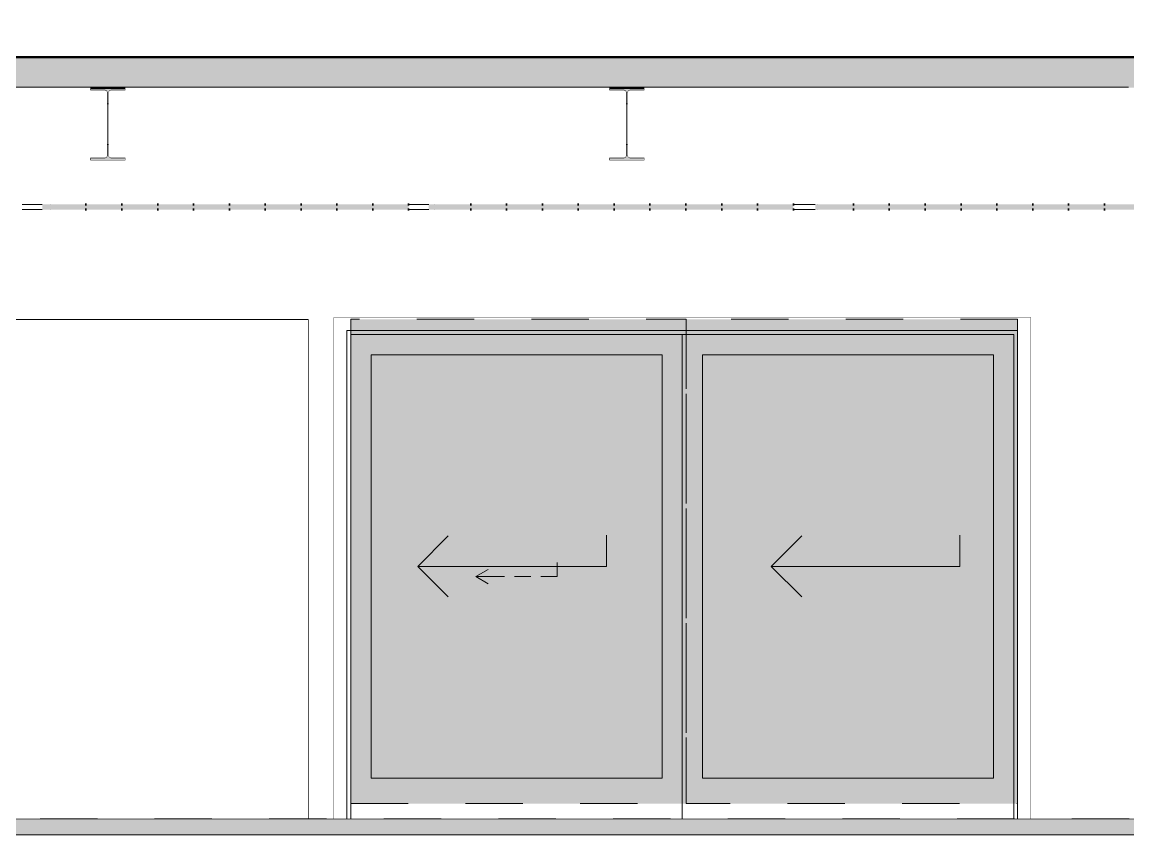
# Model space of a CAD drawing. Header units: millimetres. Extents: x -46169 to 228156, y -86316 to 18123.
# Drawn here: x 111793 to 117237, y -81190 to -77188 of the extents above; entities that cross this region are included whole.
import ezdxf

# ---------------------------------------------------------------- set-up
doc = ezdxf.new("R2010")
doc.units = ezdxf.units.MM
doc.header["$MEASUREMENT"] = 0
for name, pattern in [('Dashed', [2822.222233, 1411.111116, -1411.111116]), ('Dense Dotted', [176.388884, 0, -176.388884]), ('Wipeout_Contour', [1000, 0, -1000])]:
    doc.linetypes.add(name, pattern=pattern)
for name, color, linetype, lineweight, true_color in [('0_Pen_No__105', 7, 'Continuous', 15, 0xa6a6a6), ('A-230-M_FLOOR.IFC Import_Pen_No__109', 7, 'Continuous', 15, 0xa6a6a6), ('A-230-M_FLOOR.IFC Import_Pen_No__29', 7, 'Continuous', 50, 0x2a2a2a), ('A-35-M_FFE_Sanitary_Pen_No__230', 7, 'Continuous', 13, 0xfffc00), ('New_A-20-M_Ceiling_Pen_No__102', 7, 'Continuous', 15, 0xcccccc), ('New_A-20-M_Ceiling_Pen_No__29', 7, 'Continuous', 50, 0x2a2a2a), ('New_A-20-M_Ceiling_Pen_No__81', 7, 'Continuous', 20, 0x6a6a6a), ('New_A-20-M_Floor_Slab_Pen_No__109', 7, 'Continuous', 15, 0xa6a6a6), ('New_A-20-M_Floor_Slab_Pen_No__162', 7, 'Continuous', 0, 0xe47200)]:
    doc.layers.add(name, color=color, linetype=linetype, lineweight=lineweight, true_color=true_color)
for name, color, linetype in [('A-230-M_FLOOR.IFC Import', 7, 'Continuous'), ('A-25-M_Wall_Int', 7, 'Continuous'), ('A-95-P_Drawing', 7, 'Continuous'), ('New_A-20-M_Ceiling', 7, 'Continuous'), ('New_A-20-M_Floor_Slab', 7, 'Continuous'), ('New_A-25-M_Wall_Int', 7, 'Continuous'), ('New_ArchiCAD Doors', 7, 'Continuous'), ('S-280-M_STRUCT_FRAME.IFC Import', 7, 'Continuous')]:
    doc.layers.add(name, color=color, linetype=linetype)
for name, color, linetype, lineweight in [('A-25-M_Wall_Int_Pen_No__87', 8, 'Continuous', 20), ('A-35-M_FFE_Sanitary_Pen_No__191', 7, 'Continuous', 5), ('A-95-P_Drawing_Pen_No__1', 7, 'Continuous', 13), ('New_A-20-M_Floor_Slab_Pen_No__1', 7, 'Continuous', 13), ('New_ArchiCAD Doors_Pen_No__3', 7, 'Continuous', 18), ('S-280-M_STRUCT_FRAME.IFC Import_Pen_No__1', 7, 'Continuous', 13), ('S-280-M_STRUCT_FRAME.IFC Import_Pen_No__160', 5, 'Continuous', 200), ('S-280-M_STRUCT_FRAME.IFC Import_Pen_No__90', 8, 'Continuous', 20)]:
    doc.layers.add(name, color=color, linetype=linetype, lineweight=lineweight)
pattern_1 = [(0, (104446.8, -81110.96), (0, 779.423), [48.75, -401.25]), (0, (104671.8, -80721.25), (0, 779.423), [48.75, -401.25]), (60, (104446.8, -81110.96), (-675, 389.711), [48.75, -401.25]), (60, (104896.8, -81110.96), (-675, 389.711), [48.75, -401.25]), (120, (104495.5, -81110.96), (675, 389.711), [48.75, -401.25]), (120, (104945.5, -81110.96), (675, 389.711), [48.75, -401.25]), (0, (104446.78, -81035.96), (0, 150), [0, -150, 0, -225]), (45, (104521.78, -81035.96), (-106.066, 106.066), [0, -112.5, 0, -187.5])]

# ---------------------------------------------------------------- blocks, each defined once
blk = doc.blocks.new('Section Elem_13_1', base_point=(104446.8, -81111))
at = {"color": 254, "linetype": 'Wipeout_Contour', "lineweight": 0, "ltscale": 557440.241387}
blk.add_wipeout([(105107.6, -77361), (126599.8, -77361), (126599.8, -77086), (105107.6, -77086)], dxfattribs=at).dxf.layer = 'New_A-20-M_Floor_Slab'
blk = doc.blocks.new('Section Elem_146_1', base_point=(104446.8, -81111))
at = {"color": 254, "linetype": 'Wipeout_Contour', "lineweight": 0, "ltscale": 566330.431797}
blk.add_wipeout([(126599.8, -81190), (126599.8, -81111), (105107.6, -81111), (105107.6, -81190)], dxfattribs=at).dxf.layer = 'New_A-20-M_Floor_Slab'
at = {"layer": 'New_A-20-M_Floor_Slab_Pen_No__109', "linetype": 'Continuous'}
h = blk.add_hatch(dxfattribs=at)
h.set_pattern_fill('Lightweight_Concrete_0001', color=256, style=0, pattern_type=2)
h.set_pattern_definition(pattern_1)
h.paths.add_polyline_path([(126599.8, -81190), (126599.8, -81111), (105107.6, -81111), (105107.6, -81190)])
at = {"layer": 'New_A-20-M_Floor_Slab_Pen_No__162', "linetype": 'Continuous'}
blk.add_hatch(color=256, dxfattribs=at).paths.add_polyline_path([(126599.8, -81190.5), (126599.8, -81190), (105107.6, -81190), (105107.6, -81190.5)])
at = {"layer": 'New_A-20-M_Floor_Slab_Pen_No__1', "linetype": 'Continuous', "flags": 128}
for points in [[(177172.4, -81111), (160483.1, -81111), (138338.7, -81111), (126599.8, -81111), (105107.6, -81111)], [(181470.3, -81190), (160483.1, -81190), (138338.7, -81190), (126599.8, -81190), (105107.6, -81190)]]:
    blk.add_lwpolyline(points, dxfattribs=at)
blk = doc.blocks.new('Section Elem_356_1', base_point=(104446.8, -81111))
at = {"layer": 'S-280-M_STRUCT_FRAME.IFC Import_Pen_No__1', "linetype": 'Continuous'}
for p, q in [((114684.5, -77511), (114684.5, -77524)), ((114856.7, -77511), (114856.7, -77524)), ((114684.5, -77856), (114684.5, -77869)), ((114856.7, -77869), (114684.5, -77869)), ((114856.7, -77856), (114856.7, -77869))]:
    blk.add_line(p, q, dxfattribs=at)
at = {"layer": 'S-280-M_STRUCT_FRAME.IFC Import_Pen_No__1', "linetype": 'Continuous', "flags": 128}
for points in [[(114763.6, -77526.9), (114756.4, -77524), (114684.5, -77524)], [(114856.7, -77524), (114784.9, -77524), (114777.7, -77526.9)], [(114763.6, -77853), (114756.4, -77856), (114684.5, -77856)], [(114777.7, -77853), (114784.9, -77856), (114856.7, -77856)]]:
    blk.add_lwpolyline(points, dxfattribs=at)
at = {"color": 254, "linetype": 'Wipeout_Contour', "lineweight": 0, "ltscale": 554374.423492}
blk.add_wipeout([(114766.6, -77591), (114766.6, -77791), (114774.7, -77791), (114774.7, -77591)], dxfattribs=at).dxf.layer = 'S-280-M_STRUCT_FRAME.IFC Import'
at = {"layer": 'S-280-M_STRUCT_FRAME.IFC Import_Pen_No__160', "linetype": 'Continuous', "lineweight": 0, "true_color": 0x00007f}
for points in [[(114856.7, -77511), (114684.5, -77511), (114684.5, -77524), (114756.4, -77524), (114763.6, -77526.9), (114766.6, -77534.2), (114766.6, -77591), (114774.7, -77591), (114774.7, -77534.2), (114777.7, -77526.9), (114784.9, -77524), (114856.7, -77524)], [(114684.5, -77869), (114856.7, -77869), (114856.7, -77856), (114784.9, -77856), (114777.7, -77853), (114774.7, -77845.8), (114774.7, -77791), (114766.6, -77791), (114766.6, -77845.8), (114763.6, -77853), (114756.4, -77856), (114684.5, -77856)]]:
    blk.add_hatch(color=176, dxfattribs=at).paths.add_polyline_path(points)
at = {"layer": 'S-280-M_STRUCT_FRAME.IFC Import_Pen_No__1', "linetype": 'Continuous'}
for p, q in [((114774.7, -77591), (114766.6, -77591)), ((114774.7, -77791), (114766.6, -77791))]:
    blk.add_line(p, q, dxfattribs=at)
at = {"layer": 'S-280-M_STRUCT_FRAME.IFC Import_Pen_No__1', "linetype": 'Continuous', "flags": 128}
for points in [[(114763.6, -77526.9), (114766.6, -77534.2), (114766.6, -77591)], [(114777.7, -77526.9), (114774.7, -77534.2), (114774.7, -77591)], [(114766.6, -77791), (114766.6, -77845.8), (114763.6, -77853)], [(114774.7, -77791), (114774.7, -77845.8), (114777.7, -77853)]]:
    blk.add_lwpolyline(points, dxfattribs=at)
at = {"layer": 'S-280-M_STRUCT_FRAME.IFC Import_Pen_No__90', "linetype": 'Continuous'}
for p, q in [((114766.6, -77591), (114766.6, -77791)), ((114774.7, -77791), (114774.7, -77591))]:
    blk.add_line(p, q, dxfattribs=at)
blk = doc.blocks.new('Section Elem_357_1', base_point=(104446.8, -81111))
at = {"layer": 'S-280-M_STRUCT_FRAME.IFC Import_Pen_No__1', "linetype": 'Continuous'}
for p, q in [((112129, -77511), (112129, -77524)), ((112301.2, -77511), (112301.2, -77524)), ((112129, -77856), (112129, -77869)), ((112301.2, -77869), (112129, -77869)), ((112301.2, -77856), (112301.2, -77869))]:
    blk.add_line(p, q, dxfattribs=at)
at = {"layer": 'S-280-M_STRUCT_FRAME.IFC Import_Pen_No__1', "linetype": 'Continuous', "flags": 128}
for points in [[(112208.1, -77526.9), (112200.9, -77524), (112129, -77524)], [(112301.2, -77524), (112229.4, -77524), (112222.2, -77526.9)], [(112208.1, -77853), (112200.9, -77856), (112129, -77856)], [(112222.2, -77853), (112229.4, -77856), (112301.2, -77856)]]:
    blk.add_lwpolyline(points, dxfattribs=at)
at = {"color": 254, "linetype": 'Wipeout_Contour', "lineweight": 0, "ltscale": 545939.59439}
blk.add_wipeout([(112211.1, -77591), (112211.1, -77791), (112219.2, -77791), (112219.2, -77591)], dxfattribs=at).dxf.layer = 'S-280-M_STRUCT_FRAME.IFC Import'
at = {"layer": 'S-280-M_STRUCT_FRAME.IFC Import_Pen_No__160', "linetype": 'Continuous', "lineweight": 0, "true_color": 0x00007f}
for points in [[(112301.2, -77511), (112129, -77511), (112129, -77524), (112200.9, -77524), (112208.1, -77526.9), (112211.1, -77534.2), (112211.1, -77591), (112219.2, -77591), (112219.2, -77534.2), (112222.2, -77526.9), (112229.4, -77524), (112301.2, -77524)], [(112129, -77869), (112301.2, -77869), (112301.2, -77856), (112229.4, -77856), (112222.2, -77853), (112219.2, -77845.8), (112219.2, -77791), (112211.1, -77791), (112211.1, -77845.8), (112208.1, -77853), (112200.9, -77856), (112129, -77856)]]:
    blk.add_hatch(color=176, dxfattribs=at).paths.add_polyline_path(points)
at = {"layer": 'S-280-M_STRUCT_FRAME.IFC Import_Pen_No__1', "linetype": 'Continuous'}
for p, q in [((112219.2, -77591), (112211.1, -77591)), ((112219.2, -77791), (112211.1, -77791))]:
    blk.add_line(p, q, dxfattribs=at)
at = {"layer": 'S-280-M_STRUCT_FRAME.IFC Import_Pen_No__1', "linetype": 'Continuous', "flags": 128}
for points in [[(112208.1, -77526.9), (112211.1, -77534.2), (112211.1, -77591)], [(112222.2, -77526.9), (112219.2, -77534.2), (112219.2, -77591)], [(112211.1, -77791), (112211.1, -77845.8), (112208.1, -77853)], [(112219.2, -77791), (112219.2, -77845.8), (112222.2, -77853)]]:
    blk.add_lwpolyline(points, dxfattribs=at)
at = {"layer": 'S-280-M_STRUCT_FRAME.IFC Import_Pen_No__90', "linetype": 'Continuous'}
for p, q in [((112211.1, -77591), (112211.1, -77791)), ((112219.2, -77791), (112219.2, -77591))]:
    blk.add_line(p, q, dxfattribs=at)
blk = doc.blocks.new('Section Elem_370_1', base_point=(104446.8, -81111))
at = {"color": 254, "linetype": 'Wipeout_Contour', "lineweight": 0, "ltscale": 565297.543378}
blk.add_wipeout([(109659.6, -77511), (126599.8, -77511), (126599.8, -77361), (109659.6, -77361)], dxfattribs=at).dxf.layer = 'A-230-M_FLOOR.IFC Import'
at = {"layer": 'A-230-M_FLOOR.IFC Import_Pen_No__109', "linetype": 'Continuous'}
h = blk.add_hatch(dxfattribs=at)
h.set_pattern_fill('Lightweight_Concrete_0001', color=256, style=0, pattern_type=2)
h.set_pattern_definition(pattern_1)
h.paths.add_polyline_path([(109659.6, -77511), (126599.8, -77511), (126599.8, -77361), (109659.6, -77361)])
at = {"layer": 'A-230-M_FLOOR.IFC Import_Pen_No__29', "linetype": 'Continuous'}
for p, q in [((112129, -77511), (109742.2, -77511)), ((112301.2, -77511), (112129, -77511)), ((114684.5, -77511), (112301.2, -77511)), ((114856.7, -77511), (114684.5, -77511)), ((117240, -77511), (114856.7, -77511))]:
    blk.add_line(p, q, dxfattribs=at)
at = {"layer": 'A-230-M_FLOOR.IFC Import_Pen_No__29', "linetype": 'Continuous', "flags": 128}
blk.add_lwpolyline([(138048.7, -77361), (126599.8, -77361), (109659.6, -77361)], dxfattribs=at)
blk = doc.blocks.new('Section Elem_530_1', base_point=(104446.8, -81111))
at = {"color": 254, "linetype": 'Wipeout_Contour', "lineweight": 0, "ltscale": 554748.443549}
blk.add_wipeout([(113326.2, -78641), (113326.2, -81111), (113392.2, -81111), (113392.2, -78707)], dxfattribs=at).dxf.layer = 'New_ArchiCAD Doors'
at = {"color": 254, "linetype": 'Wipeout_Contour', "lineweight": 0, "ltscale": 565813.62342}
blk.add_wipeout([(116694.2, -81111), (116760.2, -81111), (116760.2, -78641), (116694.2, -78707)], dxfattribs=at).dxf.layer = 'New_ArchiCAD Doors'
at = {"color": 254, "linetype": 'Wipeout_Contour', "lineweight": 0, "ltscale": 560373.561441}
blk.add_wipeout([(115043.2, -80911), (115143.2, -80911), (115143.2, -78826), (115043.2, -78826)], dxfattribs=at).dxf.layer = 'New_ArchiCAD Doors'
at = {"color": 254, "linetype": 'Wipeout_Contour', "lineweight": 0, "ltscale": 557500.751389}
blk.add_wipeout([(116760.2, -78641), (113326.2, -78641), (113392.2, -78707), (116694.2, -78707)], dxfattribs=at).dxf.layer = 'New_ArchiCAD Doors'
at = {"layer": 'New_ArchiCAD Doors_Pen_No__3', "linetype": 'Continuous'}
for p, q in [((113326.2, -81111), (113326.2, -78641)), ((113326.2, -78641), (116760.2, -78641)), ((116760.2, -78641), (116760.2, -81111))]:
    blk.add_line(p, q, dxfattribs=at)
at = {"color": 254, "linetype": 'Wipeout_Contour', "lineweight": 0, "ltscale": 554946.686014}
blk.add_wipeout([(113392.2, -81111), (113411.2, -81111), (113411.2, -78726), (113392.2, -78726)], dxfattribs=at).dxf.layer = 'New_ArchiCAD Doors'
at = {"color": 254, "linetype": 'Wipeout_Contour', "lineweight": 0, "ltscale": 565731.465578}
blk.add_wipeout([(116675.2, -81111), (116694.2, -81111), (116694.2, -78726), (116675.2, -78726)], dxfattribs=at).dxf.layer = 'New_ArchiCAD Doors'
at = {"color": 254, "linetype": 'Wipeout_Contour', "lineweight": 0, "ltscale": 836405.474306}
blk.add_wipeout([(113392.2, -78707), (113392.2, -78726), (113411.2, -78726), (116675.2, -78726), (116694.2, -78726), (116694.2, -78707)], dxfattribs=at).dxf.layer = 'New_ArchiCAD Doors'
at = {"color": 254, "linetype": 'Wipeout_Contour', "lineweight": 0, "ltscale": 555022.886906}
blk.add_wipeout([(113411.2, -80911), (113511.2, -80911), (113511.2, -78826), (113411.2, -78826)], dxfattribs=at).dxf.layer = 'New_ArchiCAD Doors'
at = {"color": 254, "linetype": 'Wipeout_Contour', "lineweight": 0, "ltscale": 565418.881455}
blk.add_wipeout([(116675.2, -80911), (116675.2, -78826), (116575.2, -78826), (116575.2, -80911)], dxfattribs=at).dxf.layer = 'New_ArchiCAD Doors'
at = {"color": 254, "linetype": 'Wipeout_Contour', "lineweight": 0, "ltscale": 840682.484654}
blk.add_wipeout([(116675.2, -78726), (115043.2, -78726), (115043.2, -78826), (115143.2, -78826), (116575.2, -78826), (116675.2, -78826)], dxfattribs=at).dxf.layer = 'New_ArchiCAD Doors'
at = {"color": 254, "linetype": 'Wipeout_Contour', "lineweight": 0, "ltscale": 848123.267679}
blk.add_wipeout([(116675.2, -81111), (116675.2, -80911), (116575.2, -80911), (115143.2, -80911), (115043.2, -80911), (115043.2, -81111)], dxfattribs=at).dxf.layer = 'New_ArchiCAD Doors'
at = {"layer": 'New_ArchiCAD Doors_Pen_No__3', "linetype": 'Continuous'}
for p, q in [((116694.2, -81111), (116694.2, -78707)), ((116675.2, -78726), (116675.2, -78826)), ((116675.2, -78826), (116675.2, -80911)), ((116675.2, -80911), (116675.2, -81111))]:
    blk.add_line(p, q, dxfattribs=at)
at = {"color": 254, "linetype": 'Wipeout_Contour', "lineweight": 0, "ltscale": 560044.983381}
blk.add_wipeout([(115043.2, -80911), (115043.2, -78826), (114943.2, -78826), (114943.2, -80911)], dxfattribs=at).dxf.layer = 'New_ArchiCAD Doors'
at = {"color": 254, "linetype": 'Wipeout_Contour', "lineweight": 0, "ltscale": 562895.875199}
blk.add_wipeout([(116575.2, -80911), (116575.2, -78826), (115143.2, -78826), (115143.2, -80911)], dxfattribs=at).dxf.layer = 'New_ArchiCAD Doors'
at = {"layer": 'New_ArchiCAD Doors_Pen_No__3', "linetype": 'Continuous'}
for p, q in [((115143.2, -78826), (115143.2, -80911)), ((116575.2, -78826), (115143.2, -78826)), ((116575.2, -80911), (116575.2, -78826)), ((115143.2, -80911), (116575.2, -80911))]:
    blk.add_line(p, q, dxfattribs=at)
at = {"color": 254, "linetype": 'Wipeout_Contour', "lineweight": 0, "ltscale": 832603.828989}
blk.add_wipeout([(115043.2, -78726), (113411.2, -78726), (113411.2, -78826), (113511.2, -78826), (114943.2, -78826), (115043.2, -78826)], dxfattribs=at).dxf.layer = 'New_ArchiCAD Doors'
at = {"color": 254, "linetype": 'Wipeout_Contour', "lineweight": 0, "ltscale": 840116.167166}
blk.add_wipeout([(115043.2, -81111), (115043.2, -80911), (114943.2, -80911), (113511.2, -80911), (113411.2, -80911), (113411.2, -81111)], dxfattribs=at).dxf.layer = 'New_ArchiCAD Doors'
at = {"layer": 'New_ArchiCAD Doors_Pen_No__3', "linetype": 'Continuous'}
for p, q in [((113392.2, -78707), (113392.2, -81111)), ((116694.2, -78707), (113392.2, -78707)), ((113411.2, -78726), (113411.2, -81111)), ((115043.2, -78726), (113411.2, -78726)), ((115043.2, -78826), (115043.2, -78726)), ((115043.2, -78726), (116675.2, -78726)), ((115043.2, -80911), (115043.2, -78826)), ((115043.2, -81111), (115043.2, -80911))]:
    blk.add_line(p, q, dxfattribs=at)
at = {"color": 254, "linetype": 'Wipeout_Contour', "lineweight": 0, "ltscale": 557533.578744}
blk.add_wipeout([(114943.2, -80911), (114943.2, -78826), (113511.2, -78826), (113511.2, -80911)], dxfattribs=at).dxf.layer = 'New_ArchiCAD Doors'
at = {"layer": 'New_ArchiCAD Doors_Pen_No__3', "linetype": 'Continuous'}
for p, q in [((113511.2, -78826), (113511.2, -80911)), ((114943.2, -78826), (113511.2, -78826)), ((114943.2, -80911), (114943.2, -78826)), ((114427.2, -79918.5), (114427.2, -79848.5)), ((114027.2, -79918.5), (114087.9, -79883.5)), ((114107.2, -79918.5), (114027.2, -79918.5)), ((114027.2, -79918.5), (114087.9, -79953.5)), ((114167.2, -79918.5), (114107.2, -79918.5)), ((114297.2, -79918.5), (114217.2, -79918.5)), ((114427.2, -79918.5), (114347.2, -79918.5)), ((113511.2, -80911), (114943.2, -80911))]:
    blk.add_line(p, q, dxfattribs=at)
blk = doc.blocks.new('Section Elem_531_1', base_point=(104446.8, -81111))
at = {"color": 254, "linetype": 'Wipeout_Contour', "lineweight": 0, "ltscale": 1120676.808410549}
blk.add_wipeout([(113215.7, -81111), (113326.2, -81111), (113326.2, -78641), (116760.2, -78641), (116760.2, -81111), (117344.2, -81111), (117344.2, -78111), (113215.7, -78111)], dxfattribs=at).dxf.layer = 'New_A-25-M_Wall_Int'
at = {"color": 254, "linetype": 'Wipeout_Contour', "lineweight": 0, "ltscale": 5571015.331384591}
blk.add_wipeout([(113215.7, -78086), (117344.2, -78086), (117344.2, -77869), (117240, -77869), (117240, -77856), (117311.9, -77856), (117319.1, -77853), (117322.1, -77845.8), (117322.1, -77791), (117322.1, -77591), (117322.1, -77534.2), (117319.1, -77526.9), (117311.9, -77524), (117240, -77524), (117240, -77511), (114856.7, -77511), (114856.7, -77524), (114784.9, -77524), (114777.7, -77526.9), (114774.7, -77534.2), (114774.7, -77591), (114774.7, -77791), (114774.7, -77845.8), (114777.7, -77853), (114784.9, -77856), (114856.7, -77856), (114856.7, -77869), (114684.5, -77869), (114684.5, -77856), (114756.4, -77856), (114763.6, -77853), (114766.6, -77845.8), (114766.6, -77791), (114766.6, -77591), (114766.6, -77534.2), (114763.6, -77526.9), (114756.4, -77524), (114684.5, -77524), (114684.5, -77511), (113215.7, -77511)], dxfattribs=at).dxf.layer = 'New_A-25-M_Wall_Int'
at = {"color": 254, "linetype": 'Wipeout_Contour', "lineweight": 0, "ltscale": 1407247.202616635}
blk.add_wipeout([(117330.2, -77591), (117330.2, -77791), (117330.2, -77845.8), (117333.2, -77853), (117340.4, -77856), (117344.2, -77856), (117344.2, -77524), (117340.4, -77524), (117333.2, -77526.9), (117330.2, -77534.2)], dxfattribs=at).dxf.layer = 'New_A-25-M_Wall_Int'
blk = doc.blocks.new('Section Elem_532_1', base_point=(104446.8, -81111))
at = {"color": 254, "linetype": 'Wipeout_Contour', "lineweight": 0, "ltscale": 553613.5661}
blk.add_wipeout([(113200.7, -78111), (113200.7, -81111), (113215.7, -81111), (113215.7, -78111)], dxfattribs=at).dxf.layer = 'A-25-M_Wall_Int'
at = {"layer": 'A-25-M_Wall_Int_Pen_No__87', "linetype": 'Continuous'}
blk.add_line((113200.7, -81111), (113200.7, -78653), dxfattribs=at)
at = {"color": 254, "linetype": 'Wipeout_Contour', "lineweight": 0, "ltscale": 549454.19069}
blk.add_wipeout([(113215.7, -77511), (113200.7, -77511), (113200.7, -78086), (113215.7, -78086)], dxfattribs=at).dxf.layer = 'A-25-M_Wall_Int'
blk = doc.blocks.new('Section Elem_533_1', base_point=(104446.8, -81111))
at = {"color": 254, "linetype": 'Wipeout_Contour', "lineweight": 0, "ltscale": 548199.301404}
blk.add_wipeout([(109504.2, -81111), (113200.7, -81111), (113200.7, -78653), (109504.2, -78653)], dxfattribs=at).dxf.layer = 'A-25-M_Wall_Int'
blk = doc.blocks.new('Section Elem_537_1', base_point=(104446.8, -81111))
at = {"color": 254, "linetype": 'Wipeout_Contour', "lineweight": 0, "ltscale": 681144.291034}
blk.add_wipeout([(109489.2, -78111), (109489.2, -78653), (113200.7, -78653), (113200.7, -78111), (111892.3, -78111)], dxfattribs=at).dxf.layer = 'A-25-M_Wall_Int'
at = {"layer": 'A-25-M_Wall_Int_Pen_No__87', "linetype": 'Continuous'}
blk.add_line((113200.7, -78653), (109504.2, -78653), dxfattribs=at)
at = {"color": 254, "linetype": 'Wipeout_Contour', "lineweight": 0, "ltscale": 7043977.752600767}
blk.add_wipeout([(109489.2, -78086), (113200.7, -78086), (113200.7, -77511), (112301.2, -77511), (112301.2, -77524), (112229.4, -77524), (112222.2, -77526.9), (112219.2, -77534.2), (112219.2, -77591), (112219.2, -77791), (112219.2, -77845.8), (112222.2, -77853), (112229.4, -77856), (112301.2, -77856), (112301.2, -77869), (112129, -77869), (112129, -77856), (112200.9, -77856), (112208.1, -77853), (112211.1, -77845.8), (112211.1, -77791), (112211.1, -77591), (112211.1, -77534.2), (112208.1, -77526.9), (112200.9, -77524), (112129, -77524), (112129, -77511), (109742.2, -77511), (109742.2, -77521.2), (109671.6, -77521.2), (109665.3, -77523.8), (109662.7, -77530.1), (109662.7, -77561), (109662.7, -77761), (109662.7, -77795.7), (109665.3, -77802), (109671.6, -77804.6), (109742.2, -77804.6), (109742.2, -77814.8), (109577.1, -77814.8), (109577.1, -77804.6), (109647.7, -77804.6), (109654, -77802), (109656.6, -77795.7), (109656.6, -77761), (109656.6, -77561), (109656.6, -77530.1), (109654, -77523.8), (109647.7, -77521.2), (109577.1, -77521.2), (109577.1, -77511), (109489.2, -77511)], dxfattribs=at).dxf.layer = 'A-25-M_Wall_Int'
blk = doc.blocks.new('Section Elem_538_1', base_point=(104446.8, -81111))
at = {"color": 254, "linetype": 'Wipeout_Contour', "lineweight": 0, "ltscale": 545646.380562}
blk.add_wipeout([(111792.8, -78111), (111892.3, -78111), (111892.3, -78086), (111792.8, -78086)], dxfattribs=at).dxf.layer = 'New_A-20-M_Ceiling'
at = {"color": 254, "linetype": 'Wipeout_Contour', "lineweight": 0, "ltscale": 551903.96995}
blk.add_wipeout([(113695.6, -78111), (113795.1, -78111), (113795.1, -78086), (113695.6, -78086)], dxfattribs=at).dxf.layer = 'New_A-20-M_Ceiling'
at = {"color": 254, "linetype": 'Wipeout_Contour', "lineweight": 0, "ltscale": 558180.117762}
blk.add_wipeout([(115589.9, -78111), (115697.3, -78111), (115697.3, -78086), (115589.9, -78086)], dxfattribs=at).dxf.layer = 'New_A-20-M_Ceiling'
at = {"layer": 'New_A-20-M_Ceiling_Pen_No__81', "linetype": 'Continuous', "lineweight": 0, "true_color": 0x353535}
for points in [[(113695.6, -78086), (111892.3, -78086), (111892.3, -78111), (113695.6, -78111)], [(113795.1, -78086), (113795.1, -78111), (115589.9, -78111), (115589.9, -78086)], [(115697.3, -78086), (115697.3, -78111), (119768.6, -78111), (119768.6, -78086)]]:
    blk.add_hatch(color=250, dxfattribs=at).paths.add_polyline_path(points)
at = {"layer": 'New_A-20-M_Ceiling_Pen_No__102', "linetype": 'Continuous'}
for p, q in [((111792.8, -78086), (111892.3, -78086)), ((111792.8, -78111), (111892.3, -78111)), ((113695.6, -78086), (113795.1, -78086)), ((113695.6, -78111), (113795.1, -78111)), ((115589.9, -78086), (115697.3, -78086)), ((115589.9, -78111), (115697.3, -78111))]:
    blk.add_line(p, q, dxfattribs=at)
at = {"layer": 'New_A-20-M_Ceiling_Pen_No__29', "linetype": 'Dense Dotted'}
for p, q in [((111892.3, -78086), (111892.3, -78111)), ((113695.6, -78086), (111892.3, -78086)), ((113695.6, -78111), (111892.3, -78111)), ((113695.6, -78086), (113695.6, -78111)), ((113795.1, -78086), (113795.1, -78111)), ((115589.9, -78086), (113795.1, -78086)), ((115589.9, -78111), (113795.1, -78111)), ((115589.9, -78086), (115589.9, -78111)), ((115697.3, -78086), (115697.3, -78111)), ((119768.6, -78086), (115697.3, -78086)), ((119768.6, -78111), (115697.3, -78111))]:
    blk.add_line(p, q, dxfattribs=at)
blk = doc.blocks.new('Line_1_1', base_point=(114669.6, -79868.2))
at = {"layer": 'A-95-P_Drawing_Pen_No__1', "linetype": 'Continuous'}
for p, q in [((113740.5, -79868.2), (113890.5, -79718.2)), ((114669.6, -79868.2), (113740.5, -79868.2)), ((113740.5, -79868.2), (113890.5, -80018.2))]:
    blk.add_line(p, q, dxfattribs=at)
blk = doc.blocks.new('Line_2_1', base_point=(116410, -79868.2))
at = {"layer": 'A-95-P_Drawing_Pen_No__1', "linetype": 'Continuous'}
for p, q in [((115481, -79868.2), (115631, -79718.2)), ((116410, -79868.2), (115481, -79868.2)), ((115481, -79868.2), (115631, -80018.2))]:
    blk.add_line(p, q, dxfattribs=at)
blk = doc.blocks.new('A03 Atrium Longitudinal Section_STORY_MARKER', base_point=(104446.8, -81111))
at = {"layer": '0_Pen_No__105', "linetype": 'Dashed', "ltscale": 0.2}
blk.add_line((105107.6, -81111), (184115, -81111), dxfattribs=at)

msp = doc.modelspace()

# ---------------------------------------------------------------- block references
at = {"layer": 'New_A-20-M_Floor_Slab'}
for name in ['Section Elem_13_1', 'Section Elem_146_1']:
    msp.add_blockref(name, (104446.8, -81111), dxfattribs=at)
at = {"layer": 'S-280-M_STRUCT_FRAME.IFC Import'}
for name in ['Section Elem_357_1', 'Section Elem_356_1']:
    msp.add_blockref(name, (104446.8, -81111), dxfattribs=at)

# ---------------------------------------------------------------- next in the draw order: block references
at = {"layer": 'A-230-M_FLOOR.IFC Import'}
msp.add_blockref('Section Elem_370_1', (104446.8, -81111), dxfattribs=at)
at = {"layer": 'New_ArchiCAD Doors'}
msp.add_blockref('Section Elem_530_1', (104446.8, -81111), dxfattribs=at)

# ---------------------------------------------------------------- next in the draw order: block references
at = {"layer": 'New_A-25-M_Wall_Int'}
msp.add_blockref('Section Elem_531_1', (104446.8, -81111), dxfattribs=at)

# ---------------------------------------------------------------- next in the draw order: hatches: boundary and pattern name
at = {"layer": 'A-35-M_FFE_Sanitary_Pen_No__230', "linetype": 'Continuous', "lineweight": 0, "ltscale": 0.2, "true_color": 0x3f3f00}
for points in [[(113411.2, -81036), (115062.2, -81036), (115062.2, -78651), (113411.2, -78651)], [(116694.2, -78651), (115062.2, -78651), (115062.2, -81036), (116694.2, -81036)]]:
    msp.add_hatch(color=48, dxfattribs=at).paths.add_polyline_path(points)

# ---------------------------------------------------------------- next in the draw order: linework, layer by layer
at = {"layer": 'A-35-M_FFE_Sanitary_Pen_No__191', "linetype": 'Dashed', "ltscale": 0.2, "flags": 128}
for points in [[(113411.2, -81036), (115062.2, -81036), (115062.2, -78651), (113411.2, -78651)], [(116694.2, -78651), (115062.2, -78651), (115062.2, -81036), (116694.2, -81036)]]:
    msp.add_lwpolyline(points, close=True, dxfattribs=at)
at = {"layer": 'A-95-P_Drawing_Pen_No__1', "linetype": 'Continuous'}
for p, q in [((114669.6, -79714.4), (114669.6, -79868.2)), ((116410, -79714.4), (116410, -79868.2))]:
    msp.add_line(p, q, dxfattribs=at)

# ---------------------------------------------------------------- next in the draw order: block references
at = {"layer": 'A-25-M_Wall_Int'}
msp.add_blockref('Section Elem_532_1', (104446.8, -81111), dxfattribs=at)
at = {"layer": 'A-95-P_Drawing', "linetype": 'Continuous'}
for name, p in [('Line_1_1', (114669.6, -79868.2)), ('Line_2_1', (116410, -79868.2))]:
    msp.add_blockref(name, p, dxfattribs=at)

# ---------------------------------------------------------------- next in the draw order: block references
at = {"layer": 'A-25-M_Wall_Int'}
msp.add_blockref('Section Elem_533_1', (104446.8, -81111), dxfattribs=at)

# ---------------------------------------------------------------- next in the draw order: block references
msp.add_blockref('Section Elem_537_1', (104446.8, -81111), dxfattribs=at)

# ---------------------------------------------------------------- next in the draw order: block references
at = {"layer": 'New_A-20-M_Ceiling'}
msp.add_blockref('Section Elem_538_1', (104446.8, -81111), dxfattribs=at)

# ---------------------------------------------------------------- next in the draw order: block references
at = {"linetype": 'Continuous', "lineweight": 0}
msp.add_blockref('A03 Atrium Longitudinal Section_STORY_MARKER', (104446.8, -81111), dxfattribs=at)

doc.saveas('drawing.dxf')
